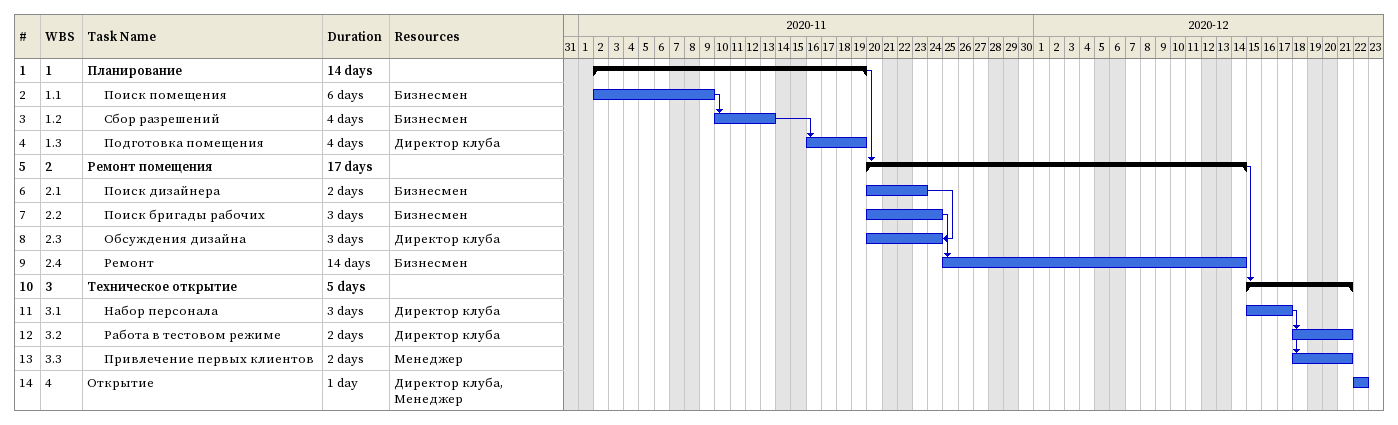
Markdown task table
| ID | WBS | Task | Duration | Start | Finish | Predecessors | Resources |
|---|---|---|---|---|---|---|---|
| 1 | 1 | **Планирование** | 14d | 2020-11-02 | 2020-11-19 |  |  |
| 2 | 1.1 | Поиск помещения | 6d | 2020-11-02 | 2020-11-09 |  | Бизнесмен |
| 3 | 1.2 | Сбор разрешений | 4d | 2020-11-10 | 2020-11-13 | 2 | Бизнесмен |
| 4 | 1.3 | Подготовка помещения | 4d | 2020-11-16 | 2020-11-19 | 3 | Директор клуба |
| 5 | 2 | **Ремонт помещения** | 17d | 2020-11-20 | 2020-12-14 | 1 |  |
| 6 | 2.1 | Поиск дизайнера | 2d | 2020-11-20 | 2020-11-23 |  | Бизнесмен |
| 7 | 2.2 | Поиск бригады рабочих | 3d | 2020-11-20 | 2020-11-24 |  | Бизнесмен |
| 8 | 2.3 | Обсуждения дизайна | 3d | 2020-11-20 | 2020-11-24 | 6FF | Директор клуба |
| 9 | 2.4 | Ремонт | 14d | 2020-11-25 | 2020-12-14 | 7 | Бизнесмен |
| 10 | 3 | **Техническое открытие** | 5d | 2020-12-15 | 2020-12-21 | 5 |  |
| 11 | 3.1 | Набор персонала | 3d | 2020-12-15 | 2020-12-17 |  | Директор клуба |
| 12 | 3.2 | Работа в тестовом режиме | 2d | 2020-12-18 | 2020-12-21 | 11 | Директор клуба |
| 13 | 3.3 | Привлечение первых клиентов | 2d | 2020-12-18 | 2020-12-21 | 11 | Менеджер |
| 14 | 4 | Открытие | 1d | 2020-12-22 | 2020-12-22 |  | Директор клуба, Менеджер |
